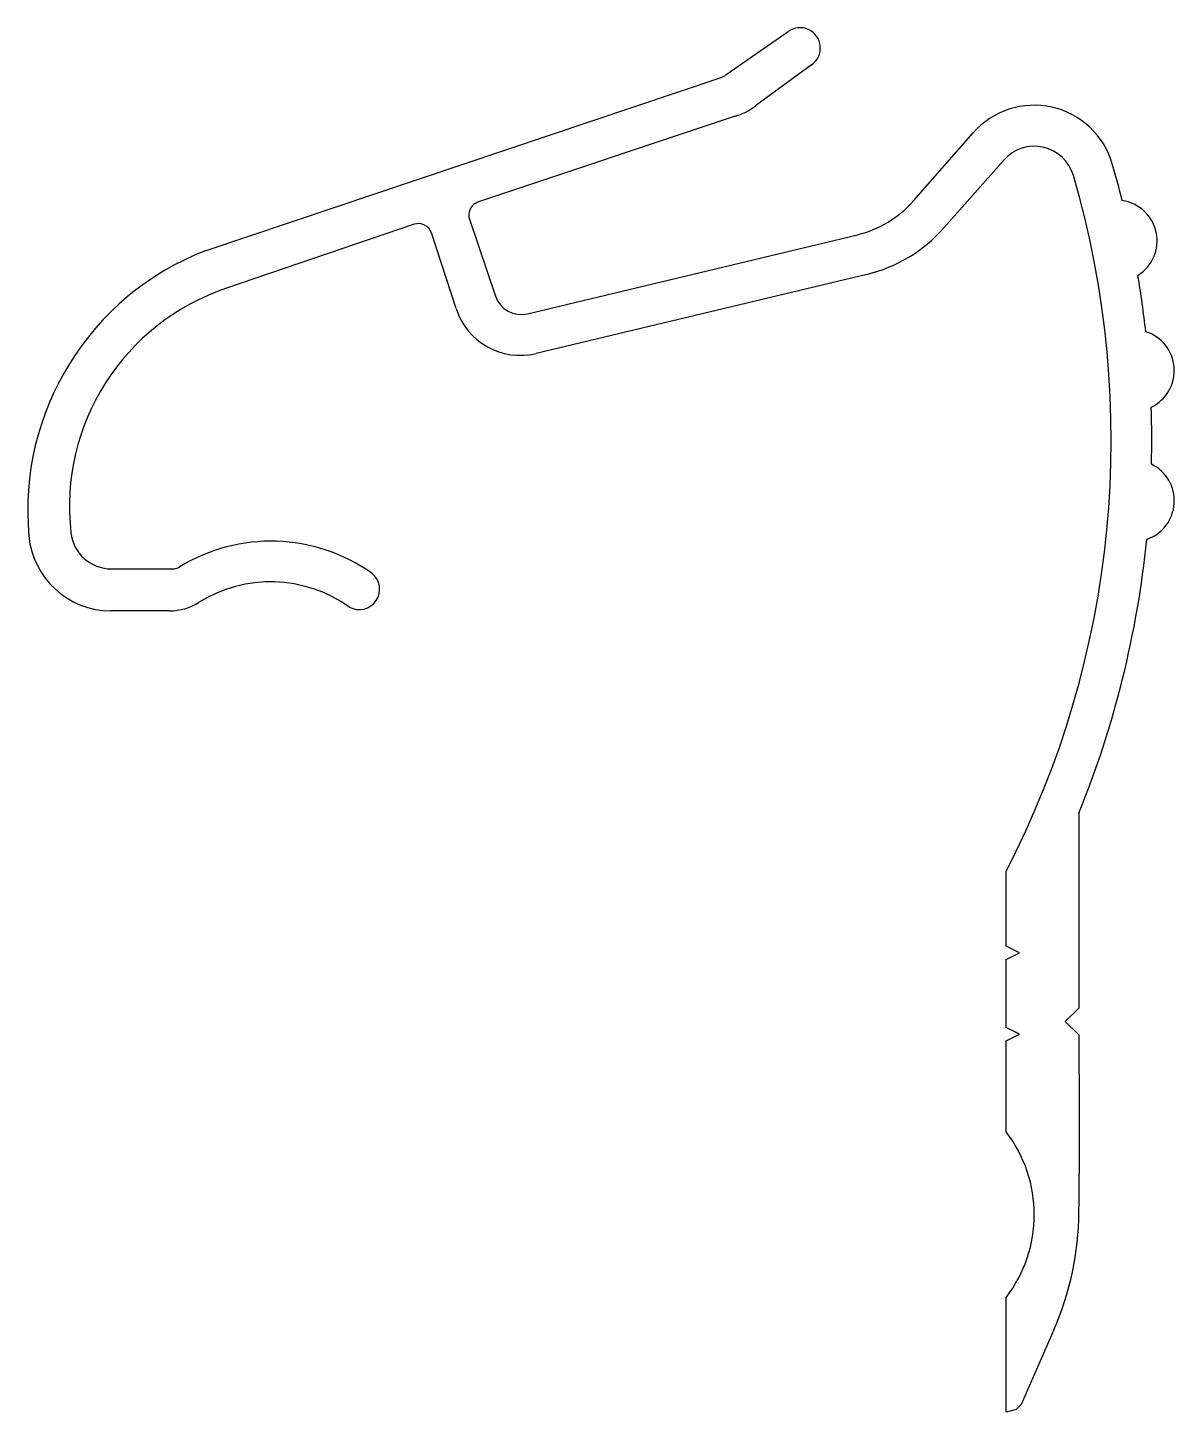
# Model space of a CAD drawing. Extents: x 630.5 to 672.8, y 627 to 678.1.
import ezdxf

# ---------------------------------------------------------------- set-up
doc = ezdxf.new("R2010")
doc.units = 0
doc.layers.get('0').update_dxf_attribs({"linetype": 'CONTINUOUS'})

msp = doc.modelspace()

# ---------------------------------------------------------------- linework, layer by layer
for p, q in [((656.275, 676.403), (658.56, 677.991)), ((659.425, 676.766), (657.355, 675.248)), ((637.057, 669.904), (656.09, 676.297)), ((656.602, 674.873), (647.133, 671.706)), ((663.188, 671.746), (665.388, 674.251)), ((666.522, 673.252), (664.308, 670.744)), ((646.813, 671.038), (647.763, 668.227)), ((644.762, 670.879), (637.842, 668.521)), ((646.308, 667.767), (645.398, 670.561)), ((648.944, 667.575), (661.116, 670.495)), ((661.461, 669.032), (649.268, 666.11)), ((633.59, 658.163), (635.841, 658.163)), ((635.749, 656.615), (633.573, 656.615)), ((669.286, 649.148), (669.286, 641.953)), ((666.602, 644.24), (666.602, 646.997)), ((667.1, 643.991), (666.602, 644.24)), ((666.602, 643.743), (667.1, 643.991)), ((666.602, 641.24), (666.602, 643.743)), ((669.286, 641.953), (668.789, 641.456)), ((668.789, 641.456), (669.295, 640.95)), ((667.1, 640.991), (666.602, 641.24)), ((666.602, 640.743), (667.1, 640.991)), ((666.602, 637.39), (666.602, 640.743)), ((666.605, 627.038), (666.602, 631.275)), ((668.371, 630.079), (667.166, 627.326)), ((666.972, 627.143), (666.605, 627.038)), ((667.166, 627.326), (666.972, 627.143))]:
    msp.add_line(p, q)
for centre, radius, start, end in [((659.001, 677.385), 0.75, 304.445, 126.0549), ((655.941, 676.775), 0.5, 287.3462, 311.9863), ((656.107, 676.811), 2, 284.3377, 308.605), ((667.643, 672.272), 3, 16.2349, 138.7192), ((667.646, 672.259), 1.5, 16.3197, 138.5611), ((635.479, 662.906), 36.5, 14.0275, 16.2349), ((635.806, 662.937), 34.677, 332.6341, 16.3197), ((647.286, 671.222), 0.507, 107.5832, 201.2742), ((660.183, 674.385), 4, 283.4889, 318.7192), ((670.678, 670.269), 1.5, 301.7716, 81.8558), ((644.923, 670.406), 0.5, 18.0432, 108.8164), ((660.177, 674.391), 5.51, 283.4757, 318.5611), ((640.789, 660.321), 10.284, 111.2766, 185.2781), ((635.479, 662.906), 36.5, 6.3082, 9.6), ((640.551, 660.458), 8.506, 108.5702, 186.5134), ((648.711, 668.548), 1, 198.6788, 283.4889), ((648.685, 668.542), 2.5, 198.0432, 283.4757), ((671.311, 665.485), 1.5, 295.5663, 72.6661), ((635.479, 662.906), 36.5, 358.6154, 1.9241), ((671.311, 660.676), 1.5, 288.8638, 64.0129), ((633.575, 659.655), 3.04, 185.2781, 269.9488), ((633.59, 659.663), 1.5, 186.5134, 269.999), ((639.475, 652.709), 6.476, 54.8704, 121.4027), ((635.479, 662.906), 36.5, 337.8551, 354.2612), ((635.841, 658.663), 0.5, 269.999, 301.4027), ((639.467, 652.685), 5, 54.4758, 122.0938), ((642.737, 657.413), 0.753, 241.0869, 51.8458), ((635.748, 658.615), 2, 270.0096, 302.0938), ((376.214, 637.79), 293.098, 359.34249, 0.6178), ((662.646, 634.333), 5, 322.3058, 37.6942), ((658.022, 634.545), 11.272, 336.6575, 359.3952)]:
    msp.add_arc(centre, radius, start, end)

doc.saveas('drawing.dxf')
